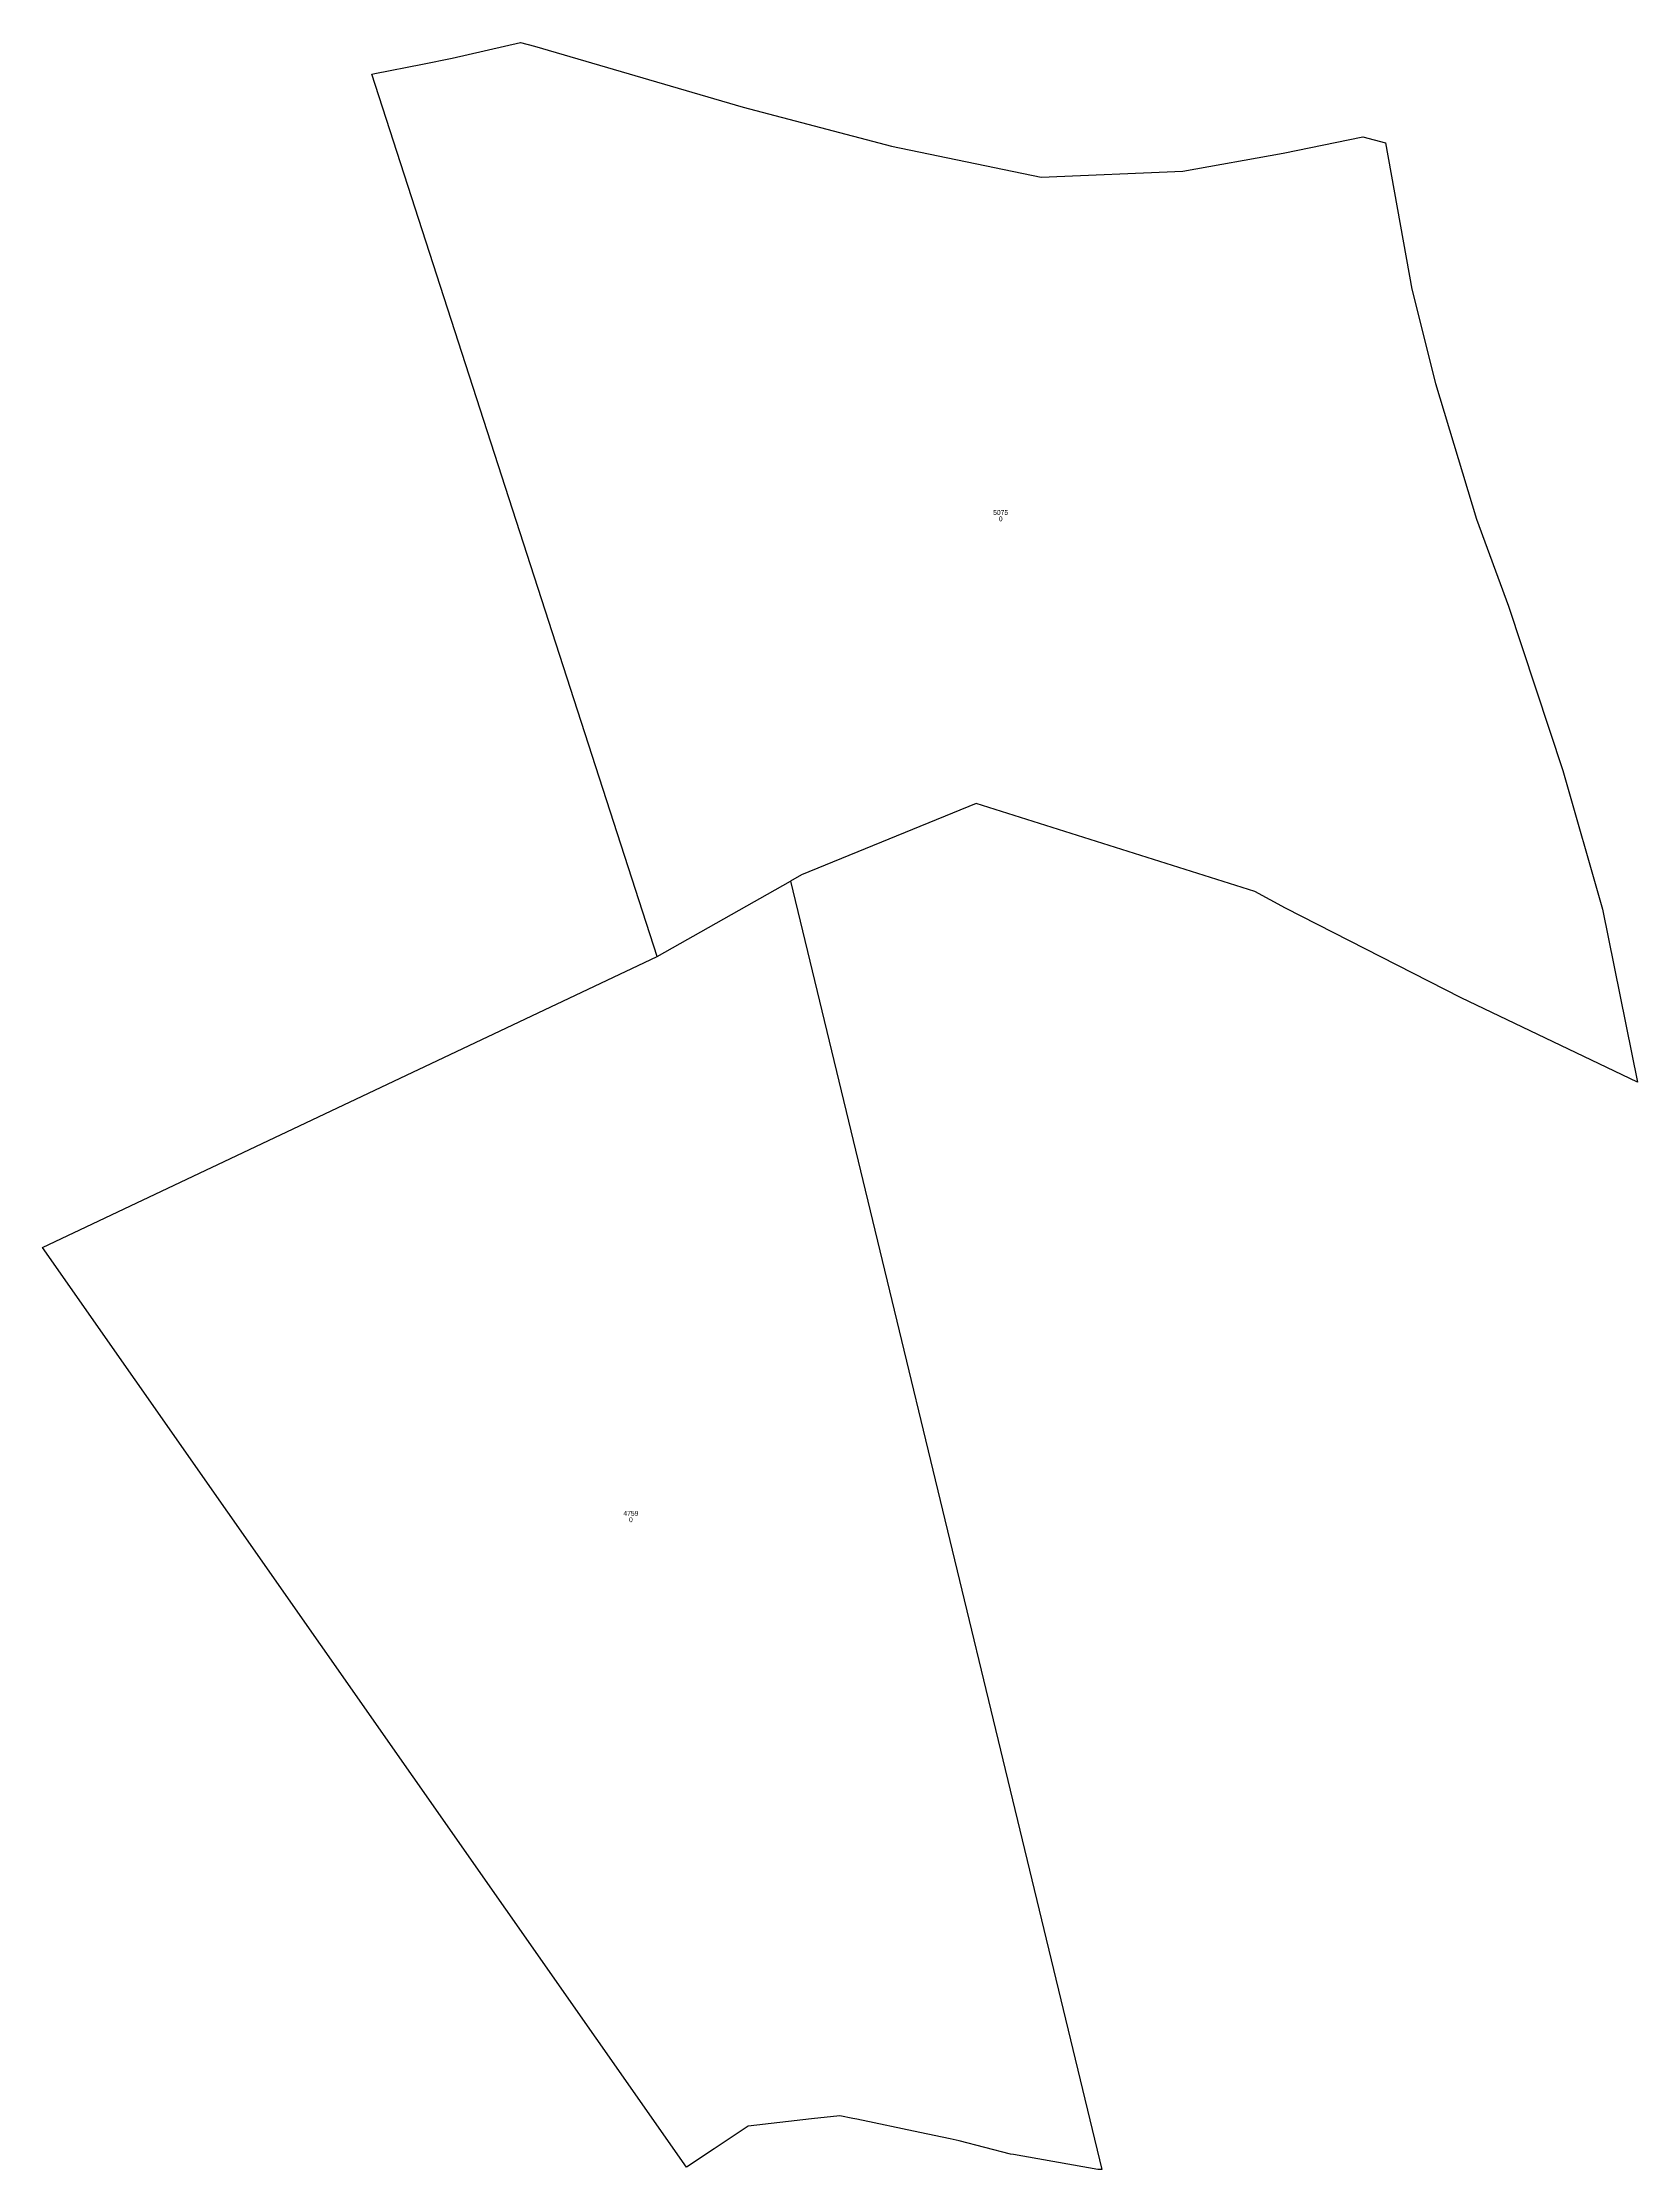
# Model space of a CAD drawing. Header units: metres. Extents: x 424167 to 424297, y 4216885 to 4217058.
import ezdxf
from ezdxf.enums import TextEntityAlignment as Align

# ---------------------------------------------------------------- set-up
doc = ezdxf.new("R2010")
doc.units = ezdxf.units.M

msp = doc.modelspace()

# ---------------------------------------------------------------- linework, layer by layer
at = {"layer": 'PG-LI'}
msp.add_line((424217.024, 4216983.645), (424227.905, 4216989.787), dxfattribs=at)
at = {"layer": 'PG-LP'}
for points in [[(424217.024, 4216983.645), (424193.719, 4217055.7145), (424193.9585, 4217055.763), (424197.863, 4217056.5385), (424200.269, 4217057.023), (424205.863, 4217058.297), (424207.002, 4217058.012), (424224.055, 4217053.015), (424236.172, 4217049.835), (424248.4, 4217047.3), (424259.971, 4217047.785), (424268.167, 4217049.254), (424274.648, 4217050.602), (424276.513, 4217050.115), (424278.674, 4217038.151), (424280.594, 4217030.458), (424283.948, 4217019.357), (424286.558, 4217012.265), (424291.001, 4216998.823), (424294.23, 4216987.518), (424297.092, 4216973.372), (424282.684, 4216980.273), (424268.358, 4216987.583), (424265.83, 4216988.956), (424243.077, 4216996.138), (424228.811, 4216990.299), (424227.905, 4216989.787)], [(424227.905, 4216989.787), (424253.357, 4216884.5615), (424253.027, 4216884.555), (424246.127, 4216885.775), (424245.897, 4216885.815), (424241.687, 4216886.895), (424240.967, 4216887.045), (424238.4765, 4216887.57), (424233.327, 4216888.655), (424232.997, 4216888.725), (424231.949, 4216888.9475), (424229.637, 4216888.6795), (424224.467, 4216888.085), (424221.687, 4216886.245), (424219.4165, 4216884.735), (424204.653, 4216905.828), (424166.824, 4216959.873), (424217.024, 4216983.645)]]:
    msp.add_lwpolyline(points, dxfattribs=at)

# ---------------------------------------------------------------- texts
at = {"layer": 'PG-AA'}
for p in [(424245.08, 4217019.59), (424214.88, 4216937.83)]:
    msp.add_text('0', height=0.4, dxfattribs=at).set_placement(p, align=Align.TOP_CENTER)
at = {"layer": 'PG-AS'}
for s, p in [('5075', (424245.08, 4217019.59)), ('4759', (424214.88, 4216937.83))]:
    msp.add_text(s, height=0.4, dxfattribs=at).set_placement(p, align=Align.BOTTOM_CENTER)

doc.saveas('drawing.dxf')
